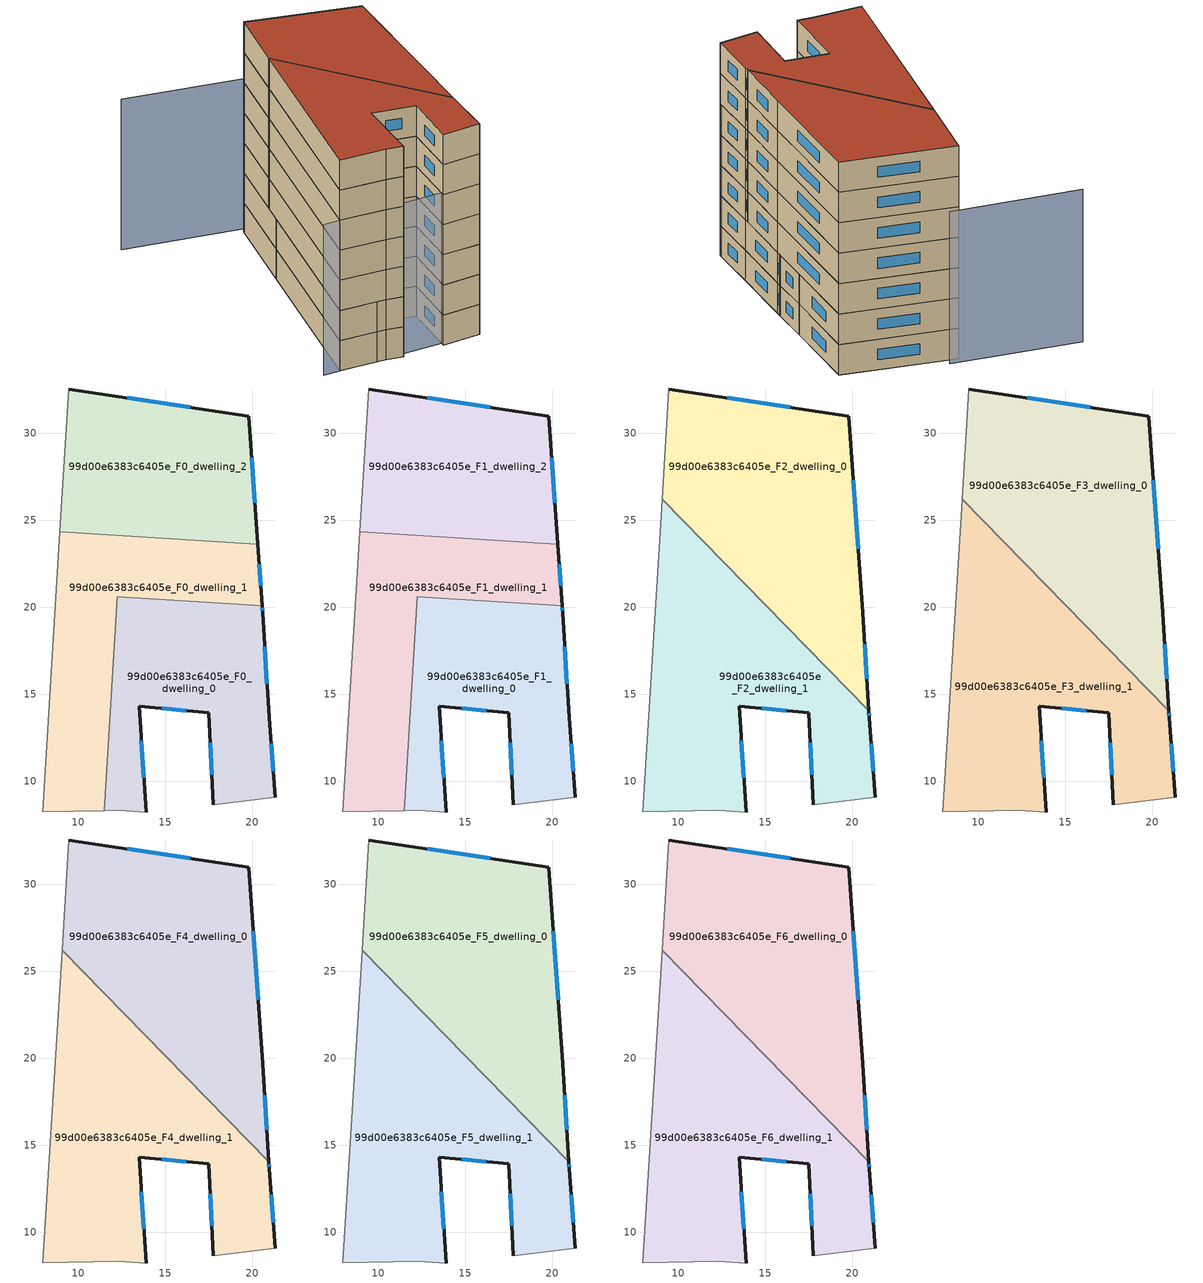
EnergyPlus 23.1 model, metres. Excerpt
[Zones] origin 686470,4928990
99d00e6383c6405e_F0_dwelling_0
 floor ground (EU_floor_Construction): 21.34,9.1 20.98,13.65 20.6,19.7 20.57,20.09 12.25,20.61 11.49,8.33 12.3,8.34 13.91,8.24 13.51,14.31 17.51,13.95 17.77,8.66 z0
 wall outside (EU_wall_Construction): 17.77,8.66 17.51,13.95 13.51,14.31 13.91,8.24 / 20.57,20.09 20.6,19.7 20.98,13.65 21.34,9.1 z0:3
 wall adiabatic (EU_wall_Construction): 13.91,8.24 12.3,8.34 11.49,8.33 / 21.34,9.1 17.77,8.66 z0:3
 wall to 99d00e6383c6405e_F0_dwelling_1 (EU_wall_Construction): 11.49,8.33 12.25,20.61 20.57,20.09 z0:3
 window (EU_Window_Construction): 17.68,10.38 17.59,12.23 / 16.21,14.07 14.81,14.19 / 13.64,12.34 13.78,10.21 / 20.58,19.97 20.59,19.83 / 20.72,17.73 20.85,15.62 / 21.09,12.17 21.22,10.58 z0.98:2.02
99d00e6383c6405e_F0_dwelling_1
 floor ground (EU_floor_Construction): 11.49,8.33 12.25,20.61 20.57,20.09 20.33,23.62 8.96,24.33 7.96,8.26 z0
 wall outside (EU_wall_Construction): 20.33,23.62 20.57,20.09 z0:3
 wall adiabatic (EU_wall_Construction): 11.49,8.33 7.96,8.26 8.96,24.33 z0:3
 wall to 99d00e6383c6405e_F0_dwelling_2 (EU_wall_Construction): 8.96,24.33 20.33,23.62 z0:3
 window (EU_Window_Construction): 20.41,22.48 20.49,21.24 z0.98:2.02
99d00e6383c6405e_F0_dwelling_2
 floor ground (EU_floor_Construction): 20.33,23.62 19.82,30.99 9.47,32.55 8.96,24.33 z0
 wall outside (EU_wall_Construction): 9.47,32.55 19.82,30.99 20.33,23.62 z0:3
 wall adiabatic (EU_wall_Construction): 8.96,24.33 9.47,32.55 z0:3
 window (EU_Window_Construction): 12.83,32.04 16.45,31.5 / 19.98,28.59 20.16,26.02 z0.98:2.02
99d00e6383c6405e_F1_dwelling_0
 floor to 99d00e6383c6405e_F0_dwelling_0 (EU_floor_Construction): 21.34,9.1 20.98,13.65 20.6,19.7 20.57,20.09 12.25,20.61 11.49,8.33 12.3,8.34 13.91,8.24 13.51,14.31 17.51,13.95 17.77,8.66 z3
 wall outside (EU_wall_Construction): 17.77,8.66 17.51,13.95 13.51,14.31 13.91,8.24 / 20.57,20.09 20.6,19.7 20.98,13.65 21.34,9.1 z3:6
 wall adiabatic (EU_wall_Construction): 13.91,8.24 12.3,8.34 11.49,8.33 / 21.34,9.1 17.77,8.66 z3:6
 wall to 99d00e6383c6405e_F1_dwelling_1 (EU_wall_Construction): 11.49,8.33 12.25,20.61 20.57,20.09 z3:6
 window (EU_Window_Construction): 17.68,10.38 17.59,12.23 / 16.21,14.07 14.81,14.19 / 13.64,12.34 13.78,10.21 / 20.58,19.97 20.59,19.83 / 20.72,17.73 20.85,15.62 / 21.09,12.17 21.22,10.58 z3.98:5.02
99d00e6383c6405e_F1_dwelling_1
 floor to 99d00e6383c6405e_F0_dwelling_1 (EU_floor_Construction): 11.49,8.33 12.25,20.61 20.57,20.09 20.33,23.62 8.96,24.33 7.96,8.26 z3
 wall outside (EU_wall_Construction): 20.33,23.62 20.57,20.09 z3:6
 wall adiabatic (EU_wall_Construction): 11.49,8.33 7.96,8.26 8.96,24.33 z3:6
 wall to 99d00e6383c6405e_F1_dwelling_2 (EU_wall_Construction): 8.96,24.33 20.33,23.62 z3:6
 window (EU_Window_Construction): 20.41,22.48 20.49,21.24 z3.98:5.02
99d00e6383c6405e_F1_dwelling_2
 floor to 99d00e6383c6405e_F0_dwelling_2 (EU_floor_Construction): 20.33,23.62 19.82,30.99 9.47,32.55 8.96,24.33 z3
 wall outside (EU_wall_Construction): 9.47,32.55 19.82,30.99 20.33,23.62 z3:6
 wall adiabatic (EU_wall_Construction): 8.96,24.33 9.47,32.55 z3:6
 window (EU_Window_Construction): 12.83,32.04 16.45,31.5 / 19.98,28.59 20.16,26.02 z3.98:5.02
99d00e6383c6405e_F2_dwelling_0
 floor to 99d00e6383c6405e_F1_dwelling_2 (EU_floor_Construction): 20.33,23.63 19.82,30.99 9.47,32.55 9.07,26.22 11.04,24.2 z6
 floor to 99d00e6383c6405e_F1_dwelling_0 (EU_floor_Construction): 20.95,14.06 20.6,19.7 20.57,20.1 14.7,20.46 z6
 floor to 99d00e6383c6405e_F1_dwelling_1 (EU_floor_Construction): 20.57,20.1 20.33,23.63 11.04,24.2 14.7,20.46 z6
 wall outside (EU_wall_Construction): 9.47,32.55 19.82,30.99 20.6,19.7 20.95,14.06 z6:9
 wall to 99d00e6383c6405e_F2_dwelling_1 (EU_wall_Construction): 20.95,14.06 9.07,26.22 z6:9
 wall adiabatic (EU_wall_Construction): 9.07,26.22 9.47,32.55 z6:9
 window (EU_Window_Construction): 12.83,32.04 16.45,31.5 / 20.07,27.32 20.34,23.37 / 20.71,17.87 20.84,15.9 z6.98:8.02
99d00e6383c6405e_F2_dwelling_1
 floor to 99d00e6383c6405e_F1_dwelling_0 (EU_floor_Construction): 21.34,9.1 20.98,13.65 20.95,14.06 14.7,20.46 12.25,20.61 11.49,8.33 12.3,8.34 13.91,8.24 13.51,14.31 17.51,13.95 17.77,8.66 z6
 floor to 99d00e6383c6405e_F1_dwelling_1 (EU_floor_Construction): 11.49,8.33 12.25,20.61 14.7,20.46 11.04,24.2 8.96,24.33 7.96,8.26 z6
 floor to 99d00e6383c6405e_F1_dwelling_2 (EU_floor_Construction): 11.04,24.2 9.07,26.22 8.96,24.33 z6
 wall outside (EU_wall_Construction): 20.95,14.06 20.98,13.65 21.34,9.1 / 17.77,8.66 17.51,13.95 13.51,14.31 13.91,8.24 z6:9
 wall adiabatic (EU_wall_Construction): 13.91,8.24 12.3,8.34 7.96,8.26 9.07,26.22 / 21.34,9.1 17.77,8.66 z6:9
 window (EU_Window_Construction): 16.21,14.07 14.81,14.19 / 13.64,12.34 13.78,10.21 / 20.96,13.93 20.97,13.78 / 21.09,12.17 21.22,10.58 / 17.68,10.38 17.59,12.23 z6.98:8.02
99d00e6383c6405e_F3_dwelling_0
 floor to 99d00e6383c6405e_F2_dwelling_0 (EU_floor_Construction): 20.95,14.06 20.6,19.7 19.82,30.99 9.47,32.55 9.07,26.22 z9
 wall outside (EU_wall_Construction): 9.47,32.55 19.82,30.99 20.6,19.7 20.95,14.06 z9:12
 wall to 99d00e6383c6405e_F3_dwelling_1 (EU_wall_Construction): 20.95,14.06 9.07,26.22 z9:12
 wall adiabatic (EU_wall_Construction): 9.07,26.22 9.47,32.55 z9:12
 window (EU_Window_Construction): 12.83,32.04 16.45,31.5 / 20.07,27.32 20.34,23.37 / 20.71,17.87 20.84,15.9 z9.98:11.02
99d00e6383c6405e_F3_dwelling_1
 floor to 99d00e6383c6405e_F2_dwelling_1 (EU_floor_Construction): 21.34,9.1 20.98,13.65 20.95,14.06 9.07,26.22 7.96,8.26 12.3,8.34 13.91,8.24 13.51,14.31 17.51,13.95 17.77,8.66 z9
 wall outside (EU_wall_Construction): 20.95,14.06 20.98,13.65 21.34,9.1 / 17.77,8.66 17.51,13.95 13.51,14.31 13.91,8.24 z9:12
 wall adiabatic (EU_wall_Construction): 13.91,8.24 12.3,8.34 7.96,8.26 9.07,26.22 / 21.34,9.1 17.77,8.66 z9:12
 window (EU_Window_Construction): 16.21,14.07 14.81,14.19 / 13.64,12.34 13.78,10.21 / 20.96,13.93 20.97,13.78 / 21.09,12.17 21.22,10.58 / 17.68,10.38 17.59,12.23 z9.98:11.02
99d00e6383c6405e_F4_dwelling_0
 floor to 99d00e6383c6405e_F3_dwelling_0 (EU_floor_Construction): 20.95,14.06 20.6,19.7 19.82,30.99 9.47,32.55 9.07,26.22 z12
 wall outside (EU_wall_Construction): 9.47,32.55 19.82,30.99 20.6,19.7 20.95,14.06 z12:15
 wall to 99d00e6383c6405e_F4_dwelling_1 (EU_wall_Construction): 20.95,14.06 9.07,26.22 z12:15
 wall adiabatic (EU_wall_Construction): 9.07,26.22 9.47,32.55 z12:15
 window (EU_Window_Construction): 12.83,32.04 16.45,31.5 / 20.07,27.32 20.34,23.37 / 20.71,17.87 20.84,15.9 z12.98:14.02
99d00e6383c6405e_F4_dwelling_1
 floor to 99d00e6383c6405e_F3_dwelling_1 (EU_floor_Construction): 21.34,9.1 20.98,13.65 20.95,14.06 9.07,26.22 7.96,8.26 12.3,8.34 13.91,8.24 13.51,14.31 17.51,13.95 17.77,8.66 z12
 wall outside (EU_wall_Construction): 20.95,14.06 20.98,13.65 21.34,9.1 / 17.77,8.66 17.51,13.95 13.51,14.31 13.91,8.24 z12:15
 wall adiabatic (EU_wall_Construction): 13.91,8.24 12.3,8.34 7.96,8.26 9.07,26.22 / 21.34,9.1 17.77,8.66 z12:15
 window (EU_Window_Construction): 16.21,14.07 14.81,14.19 / 13.64,12.34 13.78,10.21 / 20.96,13.93 20.97,13.78 / 21.09,12.17 21.22,10.58 / 17.68,10.38 17.59,12.23 z12.98:14.02
99d00e6383c6405e_F5_dwelling_0
 floor to 99d00e6383c6405e_F4_dwelling_0 (EU_floor_Construction): 20.95,14.06 20.6,19.7 19.82,30.99 9.47,32.55 9.07,26.22 z15
 wall outside (EU_wall_Construction): 9.47,32.55 19.82,30.99 20.6,19.7 20.95,14.06 z15:18
 wall to 99d00e6383c6405e_F5_dwelling_1 (EU_wall_Construction): 20.95,14.06 9.07,26.22 z15:18
 wall adiabatic (EU_wall_Construction): 9.07,26.22 9.47,32.55 z15:18
 window (EU_Window_Construction): 12.83,32.04 16.45,31.5 / 20.07,27.32 20.34,23.37 / 20.71,17.87 20.84,15.9 z15.98:17.02
99d00e6383c6405e_F5_dwelling_1
 floor to 99d00e6383c6405e_F4_dwelling_1 (EU_floor_Construction): 21.34,9.1 20.98,13.65 20.95,14.06 9.07,26.22 7.96,8.26 12.3,8.34 13.91,8.24 13.51,14.31 17.51,13.95 17.77,8.66 z15
 wall outside (EU_wall_Construction): 20.95,14.06 20.98,13.65 21.34,9.1 / 17.77,8.66 17.51,13.95 13.51,14.31 13.91,8.24 z15:18
 wall adiabatic (EU_wall_Construction): 13.91,8.24 12.3,8.34 7.96,8.26 9.07,26.22 / 21.34,9.1 17.77,8.66 z15:18
 window (EU_Window_Construction): 16.21,14.07 14.81,14.19 / 13.64,12.34 13.78,10.21 / 20.96,13.93 20.97,13.78 / 21.09,12.17 21.22,10.58 / 17.68,10.38 17.59,12.23 z15.98:17.02
99d00e6383c6405e_F6_dwelling_0
 floor to 99d00e6383c6405e_F5_dwelling_0 (EU_floor_Construction): 20.95,14.06 20.6,19.7 19.82,30.99 9.47,32.55 9.07,26.22 z18
 wall outside (EU_wall_Construction): 9.47,32.55 19.82,30.99 20.6,19.7 20.95,14.06 z18:21
 wall to 99d00e6383c6405e_F6_dwelling_1 (EU_wall_Construction): 20.95,14.06 9.07,26.22 z18:21
 wall adiabatic (EU_wall_Construction): 9.07,26.22 9.47,32.55 z18:21
 window (EU_Window_Construction): 12.83,32.04 16.45,31.5 / 20.07,27.32 20.34,23.37 / 20.71,17.87 20.84,15.9 z18.98:20.02
 roof outside (EU_roof_Construction): 19.82,30.99 20.6,19.7 20.95,14.06 9.07,26.22 9.47,32.55 z21
99d00e6383c6405e_F6_dwelling_1
 floor to 99d00e6383c6405e_F5_dwelling_1 (EU_floor_Construction): 21.34,9.1 20.98,13.65 20.95,14.06 9.07,26.22 7.96,8.26 12.3,8.34 13.91,8.24 13.51,14.31 17.51,13.95 17.77,8.66 z18
 wall outside (EU_wall_Construction): 20.95,14.06 20.98,13.65 21.34,9.1 / 17.77,8.66 17.51,13.95 13.51,14.31 13.91,8.24 z18:21
 wall adiabatic (EU_wall_Construction): 13.91,8.24 12.3,8.34 7.96,8.26 9.07,26.22 / 21.34,9.1 17.77,8.66 z18:21
 window (EU_Window_Construction): 16.21,14.07 14.81,14.19 / 13.64,12.34 13.78,10.21 / 20.96,13.93 20.97,13.78 / 21.09,12.17 21.22,10.58 / 17.68,10.38 17.59,12.23 z18.98:20.02
 roof outside (EU_roof_Construction): 20.95,14.06 20.98,13.65 21.34,9.1 17.77,8.66 17.51,13.95 13.51,14.31 13.91,8.24 12.3,8.34 7.96,8.26 9.07,26.22 z21
shading: 6.43,8.14 21.35,9.29 / -1.27,34.07 10.48,33.02 z0:15
[Building]
EU S2 Campaign: North Axis=0; Terrain=City; Solar Distribution=FullExterior
[Site:Location]
Bologna: Latitude=44.5; Longitude=11.25; Time Zone=1; Elevation=37
[SizingPeriod:WeatherFileDays]
AnnualSizingPeriod: Begin Month=1; Begin Day of Month=1; End Month=12; End Day of Month=31; Day of Week for Start Day=Monday; Use Weather File Daylight Saving Period=No; Use Weather File Rain and Snow Indicators=No
[MATERIAL]
EU_InternalMass_Material: Roughness=MediumRough; Thickness=0.1; Conductivity=1; Density=1800; Specific Heat=900; Thermal Absorptance=0.9; Solar Absorptance=0.7; Visible Absorptance=0.7
[MATERIAL:NOMASS] Roughness=MediumRough; Thermal Absorptance=0.9; Solar Absorptance=0.7; Visible Absorptance=0.7
Name | Thermal Resistance
EU_wall_NoMass | 0.905828
EU_roof_NoMass | 0.37593
EU_floor_NoMass | 0.67114
[WINDOWMATERIAL:SIMPLEGLAZINGSYSTEM]
EU_Window_SimpleGlazing: UFactor=4.52486; Solar Heat Gain Coefficient=0.85; Visible Transmittance=0.85
[CONSTRUCTION]
EU_wall_Construction: EU_wall_NoMass
EU_roof_Construction: EU_roof_NoMass
EU_floor_Construction: EU_floor_NoMass
EU_InternalMass_Construction: EU_InternalMass_Material
EU_Window_Construction: EU_Window_SimpleGlazing
[ZONE] Type=1; Multiplier=1; Ceiling Height=autocalculate; Floor Area=autocalculate; Part of Total Floor Area=Yes
Name | Volume
99d00e6383c6405e_F0_dwelling_0; 99d00e6383c6405e_F1_dwelling_0 | 253.81
99d00e6383c6405e_F2_dwelling_0; 99d00e6383c6405e_F3_dwelling_0; 99d00e6383c6405e_F4_dwelling_0; 99d00e6383c6405e_F5_dwelling_0; 99d00e6383c6405e_F6_dwelling_0 | 380.722
99d00e6383c6405e_F0_dwelling_1; 99d00e6383c6405e_F1_dwelling_1 | 253.805
99d00e6383c6405e_F2_dwelling_1; 99d00e6383c6405e_F3_dwelling_1; 99d00e6383c6405e_F4_dwelling_1; 99d00e6383c6405e_F5_dwelling_1; 99d00e6383c6405e_F6_dwelling_1 | 380.71
99d00e6383c6405e_F0_dwelling_2; 99d00e6383c6405e_F1_dwelling_2 | 253.818
[INTERNALMASS] Construction=EU_InternalMass_Construction
Name | Zone or ZoneList | Surface Area
99d00e6383c6405e_F0_dwelling_0_EU_InternalMass | 99d00e6383c6405e_F0_dwelling_0 | 84.6024
99d00e6383c6405e_F0_dwelling_1_EU_InternalMass | 99d00e6383c6405e_F0_dwelling_1 | 84.6019
99d00e6383c6405e_F0_dwelling_2_EU_InternalMass | 99d00e6383c6405e_F0_dwelling_2 | 84.6052
99d00e6383c6405e_F1_dwelling_0_EU_InternalMass | 99d00e6383c6405e_F1_dwelling_0 | 84.6024
99d00e6383c6405e_F1_dwelling_1_EU_InternalMass | 99d00e6383c6405e_F1_dwelling_1 | 84.6019
99d00e6383c6405e_F1_dwelling_2_EU_InternalMass | 99d00e6383c6405e_F1_dwelling_2 | 84.6052
99d00e6383c6405e_F2_dwelling_0_EU_InternalMass | 99d00e6383c6405e_F2_dwelling_0 | 126.907
99d00e6383c6405e_F2_dwelling_1_EU_InternalMass | 99d00e6383c6405e_F2_dwelling_1 | 126.904
99d00e6383c6405e_F3_dwelling_0_EU_InternalMass | 99d00e6383c6405e_F3_dwelling_0 | 126.907
99d00e6383c6405e_F3_dwelling_1_EU_InternalMass | 99d00e6383c6405e_F3_dwelling_1 | 126.904
99d00e6383c6405e_F4_dwelling_0_EU_InternalMass | 99d00e6383c6405e_F4_dwelling_0 | 126.907
99d00e6383c6405e_F4_dwelling_1_EU_InternalMass | 99d00e6383c6405e_F4_dwelling_1 | 126.904
99d00e6383c6405e_F5_dwelling_0_EU_InternalMass | 99d00e6383c6405e_F5_dwelling_0 | 126.907
99d00e6383c6405e_F5_dwelling_1_EU_InternalMass | 99d00e6383c6405e_F5_dwelling_1 | 126.904
99d00e6383c6405e_F6_dwelling_0_EU_InternalMass | 99d00e6383c6405e_F6_dwelling_0 | 126.907
99d00e6383c6405e_F6_dwelling_1_EU_InternalMass | 99d00e6383c6405e_F6_dwelling_1 | 126.904
[OTHEREQUIPMENT] Fuel Type=Electricity; Design Level Calculation Method=Watts/Area; Power per Zone Floor Area=1; Fraction Latent=0; Fraction Radiant=0; Fraction Lost=0; Carbon Dioxide Generation Rate=0; EndUse Subcategory=EU_Step8_InternalGains
Name | Zone or ZoneList or Space or SpaceList | Schedule
EU_Step8_InternalGain_99d00e6383c6405e_F0_dwelling_0_f000 | 99d00e6383c6405e_F0_dwelling_0 | EU_Step8_GainSchedule_99d00e6383c6405e_F0_dwelling_0_f000
EU_Step8_InternalGain_99d00e6383c6405e_F0_dwelling_1_f000 | 99d00e6383c6405e_F0_dwelling_1 | EU_Step8_GainSchedule_99d00e6383c6405e_F0_dwelling_1_f000
EU_Step8_InternalGain_99d00e6383c6405e_F0_dwelling_2_f000 | 99d00e6383c6405e_F0_dwelling_2 | EU_Step8_GainSchedule_99d00e6383c6405e_F0_dwelling_2_f000
EU_Step8_InternalGain_99d00e6383c6405e_F1_dwelling_0_f000 | 99d00e6383c6405e_F1_dwelling_0 | EU_Step8_GainSchedule_99d00e6383c6405e_F1_dwelling_0_f000
EU_Step8_InternalGain_99d00e6383c6405e_F1_dwelling_1_f000 | 99d00e6383c6405e_F1_dwelling_1 | EU_Step8_GainSchedule_99d00e6383c6405e_F1_dwelling_1_f000
EU_Step8_InternalGain_99d00e6383c6405e_F1_dwelling_2_f000 | 99d00e6383c6405e_F1_dwelling_2 | EU_Step8_GainSchedule_99d00e6383c6405e_F1_dwelling_2_f000
EU_Step8_InternalGain_99d00e6383c6405e_F2_dwelling_0_f000 | 99d00e6383c6405e_F2_dwelling_0 | EU_Step8_GainSchedule_99d00e6383c6405e_F2_dwelling_0_f000
EU_Step8_InternalGain_99d00e6383c6405e_F2_dwelling_1_f000 | 99d00e6383c6405e_F2_dwelling_1 | EU_Step8_GainSchedule_99d00e6383c6405e_F2_dwelling_1_f000
EU_Step8_InternalGain_99d00e6383c6405e_F3_dwelling_0_f000 | 99d00e6383c6405e_F3_dwelling_0 | EU_Step8_GainSchedule_99d00e6383c6405e_F3_dwelling_0_f000
EU_Step8_InternalGain_99d00e6383c6405e_F3_dwelling_1_f000 | 99d00e6383c6405e_F3_dwelling_1 | EU_Step8_GainSchedule_99d00e6383c6405e_F3_dwelling_1_f000
EU_Step8_InternalGain_99d00e6383c6405e_F4_dwelling_0_f000 | 99d00e6383c6405e_F4_dwelling_0 | EU_Step8_GainSchedule_99d00e6383c6405e_F4_dwelling_0_f000
EU_Step8_InternalGain_99d00e6383c6405e_F4_dwelling_1_f000 | 99d00e6383c6405e_F4_dwelling_1 | EU_Step8_GainSchedule_99d00e6383c6405e_F4_dwelling_1_f000
EU_Step8_InternalGain_99d00e6383c6405e_F5_dwelling_0_f000 | 99d00e6383c6405e_F5_dwelling_0 | EU_Step8_GainSchedule_99d00e6383c6405e_F5_dwelling_0_f000
EU_Step8_InternalGain_99d00e6383c6405e_F5_dwelling_1_f000 | 99d00e6383c6405e_F5_dwelling_1 | EU_Step8_GainSchedule_99d00e6383c6405e_F5_dwelling_1_f000
EU_Step8_InternalGain_99d00e6383c6405e_F6_dwelling_0_f000 | 99d00e6383c6405e_F6_dwelling_0 | EU_Step8_GainSchedule_99d00e6383c6405e_F6_dwelling_0_f000
EU_Step8_InternalGain_99d00e6383c6405e_F6_dwelling_1_f000 | 99d00e6383c6405e_F6_dwelling_1 | EU_Step8_GainSchedule_99d00e6383c6405e_F6_dwelling_1_f000
[ZONEVENTILATION:DESIGNFLOWRATE] Schedule=EU_AlwaysOn; Design Flow Rate Calculation Method=AirChanges/Hour; Air Changes per Hour=0.73129; Ventilation Type=Natural; Fan Pressure Rise=0; Fan Total Efficiency=1; Constant Term Coefficient=1; Temperature Term Coefficient=0; Velocity Term Coefficient=0; Velocity Squared Term Coefficient=0; Minimum Indoor Temperature=-100; Maximum Indoor Temperature=100; Delta Temperature=-100; Minimum Outdoor Temperature=-100; Maximum Outdoor Temperature=100; Maximum Wind Speed=40
Name | Zone or ZoneList or Space or SpaceList
EU_ConstantAir_99d00e6383c6405e_F0_dwelling_0 | 99d00e6383c6405e_F0_dwelling_0
EU_ConstantAir_99d00e6383c6405e_F0_dwelling_1 | 99d00e6383c6405e_F0_dwelling_1
EU_ConstantAir_99d00e6383c6405e_F0_dwelling_2 | 99d00e6383c6405e_F0_dwelling_2
EU_ConstantAir_99d00e6383c6405e_F1_dwelling_0 | 99d00e6383c6405e_F1_dwelling_0
EU_ConstantAir_99d00e6383c6405e_F1_dwelling_1 | 99d00e6383c6405e_F1_dwelling_1
EU_ConstantAir_99d00e6383c6405e_F1_dwelling_2 | 99d00e6383c6405e_F1_dwelling_2
EU_ConstantAir_99d00e6383c6405e_F2_dwelling_0 | 99d00e6383c6405e_F2_dwelling_0
EU_ConstantAir_99d00e6383c6405e_F2_dwelling_1 | 99d00e6383c6405e_F2_dwelling_1
EU_ConstantAir_99d00e6383c6405e_F3_dwelling_0 | 99d00e6383c6405e_F3_dwelling_0
EU_ConstantAir_99d00e6383c6405e_F3_dwelling_1 | 99d00e6383c6405e_F3_dwelling_1
EU_ConstantAir_99d00e6383c6405e_F4_dwelling_0 | 99d00e6383c6405e_F4_dwelling_0
EU_ConstantAir_99d00e6383c6405e_F4_dwelling_1 | 99d00e6383c6405e_F4_dwelling_1
EU_ConstantAir_99d00e6383c6405e_F5_dwelling_0 | 99d00e6383c6405e_F5_dwelling_0
EU_ConstantAir_99d00e6383c6405e_F5_dwelling_1 | 99d00e6383c6405e_F5_dwelling_1
EU_ConstantAir_99d00e6383c6405e_F6_dwelling_0 | 99d00e6383c6405e_F6_dwelling_0
EU_ConstantAir_99d00e6383c6405e_F6_dwelling_1 | 99d00e6383c6405e_F6_dwelling_1
[HVACTEMPLATE:THERMOSTAT] Constant Heating Setpoint=20; Constant Cooling Setpoint=50
EU_HeatOnly_99d00e6383c6405e_F0_dwelling_0; EU_HeatOnly_99d00e6383c6405e_F0_dwelling_1; EU_HeatOnly_99d00e6383c6405e_F0_dwelling_2; EU_HeatOnly_99d00e6383c6405e_F1_dwelling_0; EU_HeatOnly_99d00e6383c6405e_F1_dwelling_1; EU_HeatOnly_99d00e6383c6405e_F1_dwelling_2; EU_HeatOnly_99d00e6383c6405e_F2_dwelling_0; EU_HeatOnly_99d00e6383c6405e_F2_dwelling_1; EU_HeatOnly_99d00e6383c6405e_F3_dwelling_0; EU_HeatOnly_99d00e6383c6405e_F3_dwelling_1; EU_HeatOnly_99d00e6383c6405e_F4_dwelling_0; EU_HeatOnly_99d00e6383c6405e_F4_dwelling_1; EU_HeatOnly_99d00e6383c6405e_F5_dwelling_0; EU_HeatOnly_99d00e6383c6405e_F5_dwelling_1; EU_HeatOnly_99d00e6383c6405e_F6_dwelling_0; EU_HeatOnly_99d00e6383c6405e_F6_dwelling_1
[HVACTEMPLATE:ZONE:IDEALLOADSAIRSYSTEM] System Availability Schedule=EU_AlwaysOn; Maximum Heating Supply Air Temperature=50; Minimum Cooling Supply Air Temperature=13; Maximum Heating Supply Air Humidity Ratio=0.0156; Minimum Cooling Supply Air Humidity Ratio=0.0077; Heating Limit=NoLimit; Cooling Limit=NoLimit; Heating Availability Schedule=EU_AlwaysOn; Cooling Availability Schedule=EU_CoolingOff; Dehumidification Control Type=ConstantSensibleHeatRatio; Cooling Sensible Heat Ratio=0.7; Dehumidification Setpoint=60; Humidification Control Type=None; Humidification Setpoint=30; Outdoor Air Method=None; Outdoor Air Flow Rate per Person=0.00944; Outdoor Air Flow Rate per Zone Floor Area=0; Outdoor Air Flow Rate per Zone=0; Demand Controlled Ventilation Type=None; Outdoor Air Economizer Type=NoEconomizer; Heat Recovery Type=None; Sensible Heat Recovery Effectiveness=0.7; Latent Heat Recovery Effectiveness=0.65
Name | Template Thermostat
99d00e6383c6405e_F0_dwelling_0 | EU_HeatOnly_99d00e6383c6405e_F0_dwelling_0
99d00e6383c6405e_F0_dwelling_1 | EU_HeatOnly_99d00e6383c6405e_F0_dwelling_1
99d00e6383c6405e_F0_dwelling_2 | EU_HeatOnly_99d00e6383c6405e_F0_dwelling_2
99d00e6383c6405e_F1_dwelling_0 | EU_HeatOnly_99d00e6383c6405e_F1_dwelling_0
99d00e6383c6405e_F1_dwelling_1 | EU_HeatOnly_99d00e6383c6405e_F1_dwelling_1
99d00e6383c6405e_F1_dwelling_2 | EU_HeatOnly_99d00e6383c6405e_F1_dwelling_2
99d00e6383c6405e_F2_dwelling_0 | EU_HeatOnly_99d00e6383c6405e_F2_dwelling_0
99d00e6383c6405e_F2_dwelling_1 | EU_HeatOnly_99d00e6383c6405e_F2_dwelling_1
99d00e6383c6405e_F3_dwelling_0 | EU_HeatOnly_99d00e6383c6405e_F3_dwelling_0
99d00e6383c6405e_F3_dwelling_1 | EU_HeatOnly_99d00e6383c6405e_F3_dwelling_1
99d00e6383c6405e_F4_dwelling_0 | EU_HeatOnly_99d00e6383c6405e_F4_dwelling_0
99d00e6383c6405e_F4_dwelling_1 | EU_HeatOnly_99d00e6383c6405e_F4_dwelling_1
99d00e6383c6405e_F5_dwelling_0 | EU_HeatOnly_99d00e6383c6405e_F5_dwelling_0
99d00e6383c6405e_F5_dwelling_1 | EU_HeatOnly_99d00e6383c6405e_F5_dwelling_1
99d00e6383c6405e_F6_dwelling_0 | EU_HeatOnly_99d00e6383c6405e_F6_dwelling_0
99d00e6383c6405e_F6_dwelling_1 | EU_HeatOnly_99d00e6383c6405e_F6_dwelling_1
[SIZING:ZONE] Zone Cooling Design Supply Air Temperature Input Method=SupplyAirTemperature; Zone Cooling Design Supply Air Temperature=13; Zone Heating Design Supply Air Temperature Input Method=SupplyAirTemperature; Zone Heating Design Supply Air Temperature=50; Zone Cooling Design Supply Air Humidity Ratio=0.008; Zone Heating Design Supply Air Humidity Ratio=0.008; Cooling Design Air Flow Method=DesignDay; Cooling Design Air Flow Rate=0; Cooling Minimum Air Flow per Zone Floor Area=0.000762; Cooling Minimum Air Flow=0; Cooling Minimum Air Flow Fraction=0.2; Heating Design Air Flow Method=DesignDay; Heating Design Air Flow Rate=0; Heating Maximum Air Flow per Zone Floor Area=0.002032; Heating Maximum Air Flow=0.141576; Heating Maximum Air Flow Fraction=0.3; Account for Dedicated Outdoor Air System=No; Dedicated Outdoor Air System Control Strategy=NeutralSupplyAir; Dedicated Outdoor Air Low Setpoint Temperature for Design=autosize; Dedicated Outdoor Air High Setpoint Temperature for Design=autosize; Zone Load Sizing Method=Sensible Load Only No Latent Load; Zone Latent Cooling Design Supply Air Humidity Ratio Input Method=HumidityRatioDifference; Zone Cooling Design Supply Air Humidity Ratio Difference=0.005; Zone Latent Heating Design Supply Air Humidity Ratio Input Method=HumidityRatioDifference; Zone Humidification Design Supply Air Humidity Ratio Difference=0.005
99d00e6383c6405e_F0_dwelling_0; 99d00e6383c6405e_F0_dwelling_1; 99d00e6383c6405e_F0_dwelling_2; 99d00e6383c6405e_F1_dwelling_0; 99d00e6383c6405e_F1_dwelling_1; 99d00e6383c6405e_F1_dwelling_2; 99d00e6383c6405e_F2_dwelling_0; 99d00e6383c6405e_F2_dwelling_1; 99d00e6383c6405e_F3_dwelling_0; 99d00e6383c6405e_F3_dwelling_1; 99d00e6383c6405e_F4_dwelling_0; 99d00e6383c6405e_F4_dwelling_1; 99d00e6383c6405e_F5_dwelling_0; 99d00e6383c6405e_F5_dwelling_1; 99d00e6383c6405e_F6_dwelling_0; 99d00e6383c6405e_F6_dwelling_1
[SCHEDULE:CONSTANT]
Name | Hourly Value
EU_AlwaysOn | 1
EU_CoolingOff | 0
[SCHEDULE:FILE] Column Number=1; Rows to Skip at Top=0; Number of Hours of Data=8760; Column Separator=Comma; Interpolate to Timestep=No; Minutes per Item=60; Adjust Schedule for Daylight Savings=Yes
Name | File
EU_Step8_GainSchedule_99d00e6383c6405e_F0_dwelling_0_f000 | ../../schedules/99d00e6383c6405e/99d00e6383c6405e_F0_dwelling_0_f000_gain.csv
EU_Step8_GainSchedule_99d00e6383c6405e_F0_dwelling_1_f000 | ../../schedules/99d00e6383c6405e/99d00e6383c6405e_F0_dwelling_1_f000_gain.csv
EU_Step8_GainSchedule_99d00e6383c6405e_F0_dwelling_2_f000 | ../../schedules/99d00e6383c6405e/99d00e6383c6405e_F0_dwelling_2_f000_gain.csv
EU_Step8_GainSchedule_99d00e6383c6405e_F1_dwelling_0_f000 | ../../schedules/99d00e6383c6405e/99d00e6383c6405e_F1_dwelling_0_f000_gain.csv
EU_Step8_GainSchedule_99d00e6383c6405e_F1_dwelling_1_f000 | ../../schedules/99d00e6383c6405e/99d00e6383c6405e_F1_dwelling_1_f000_gain.csv
EU_Step8_GainSchedule_99d00e6383c6405e_F1_dwelling_2_f000 | ../../schedules/99d00e6383c6405e/99d00e6383c6405e_F1_dwelling_2_f000_gain.csv
EU_Step8_GainSchedule_99d00e6383c6405e_F2_dwelling_0_f000 | ../../schedules/99d00e6383c6405e/99d00e6383c6405e_F2_dwelling_0_f000_gain.csv
EU_Step8_GainSchedule_99d00e6383c6405e_F2_dwelling_1_f000 | ../../schedules/99d00e6383c6405e/99d00e6383c6405e_F2_dwelling_1_f000_gain.csv
EU_Step8_GainSchedule_99d00e6383c6405e_F3_dwelling_0_f000 | ../../schedules/99d00e6383c6405e/99d00e6383c6405e_F3_dwelling_0_f000_gain.csv
EU_Step8_GainSchedule_99d00e6383c6405e_F3_dwelling_1_f000 | ../../schedules/99d00e6383c6405e/99d00e6383c6405e_F3_dwelling_1_f000_gain.csv
EU_Step8_GainSchedule_99d00e6383c6405e_F4_dwelling_0_f000 | ../../schedules/99d00e6383c6405e/99d00e6383c6405e_F4_dwelling_0_f000_gain.csv
EU_Step8_GainSchedule_99d00e6383c6405e_F4_dwelling_1_f000 | ../../schedules/99d00e6383c6405e/99d00e6383c6405e_F4_dwelling_1_f000_gain.csv
EU_Step8_GainSchedule_99d00e6383c6405e_F5_dwelling_0_f000 | ../../schedules/99d00e6383c6405e/99d00e6383c6405e_F5_dwelling_0_f000_gain.csv
EU_Step8_GainSchedule_99d00e6383c6405e_F5_dwelling_1_f000 | ../../schedules/99d00e6383c6405e/99d00e6383c6405e_F5_dwelling_1_f000_gain.csv
EU_Step8_GainSchedule_99d00e6383c6405e_F6_dwelling_0_f000 | ../../schedules/99d00e6383c6405e/99d00e6383c6405e_F6_dwelling_0_f000_gain.csv
EU_Step8_GainSchedule_99d00e6383c6405e_F6_dwelling_1_f000 | ../../schedules/99d00e6383c6405e/99d00e6383c6405e_F6_dwelling_1_f000_gain.csv
